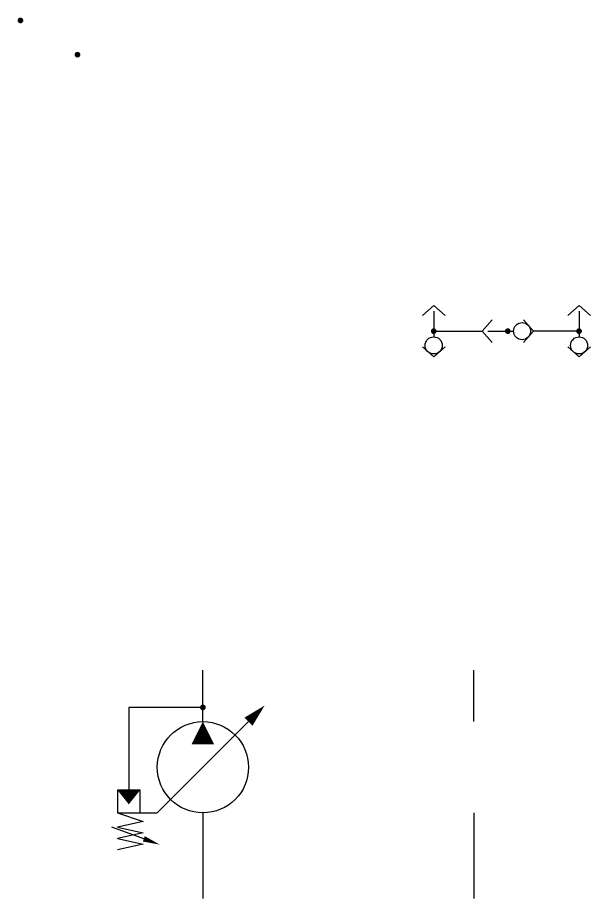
# Model space of a CAD drawing. Header units: inches. Extents: x 18 to 95.7, y 12.6 to 48.1.
# Drawn here: x 78.97 to 85.25, y 24.62 to 34.28 of the extents above; entities that cross this region are included whole.
import ezdxf
from ezdxf.lldxf.tags import DXFTag

# ---------------------------------------------------------------- set-up
doc = ezdxf.new("R2010")
doc.units = ezdxf.units.IN
doc.header["$LTSCALE"] = 0.25
doc.header["$MEASUREMENT"] = 0
tags = doc.linetypes.add('HIDDEN', pattern=[0.375, 0.25, -0.125]).pattern_tags.tags
tags[6:7] = [DXFTag(74, 4), DXFTag(75, 0), DXFTag(340, '0'), DXFTag(46, 1.0), DXFTag(50, 0.0), DXFTag(44, 0.0), DXFTag(45, 0.0)]
tags[4:5] = [DXFTag(74, 4), DXFTag(75, 0), DXFTag(340, '0'), DXFTag(46, 1.0), DXFTag(50, 0.0), DXFTag(44, 0.0), DXFTag(45, 0.0)]

msp = doc.modelspace()

# ---------------------------------------------------------------- linework, layer by layer
at = {"color": 1, "linetype": 'HIDDEN'}
for p, q in [((83.5303, 31.0625), (83.5303, 30.7812)), ((85.124, 31.0625), (85.124, 30.7812)), ((83.5303, 30.8438), (84.0615, 30.8438)), ((84.124, 30.8438), (84.4053, 30.8438)), ((85.124, 30.8438), (84.624, 30.8438))]:
    msp.add_line(p, q, dxfattribs=at)
at = {"const_width": 0.0312}
for points in [[(78.9844, 34.25, 1), (79.0156, 34.25, 1)], [(79.6094, 33.875, 1), (79.6406, 33.875, 1)], [(83.5146, 30.8438, 1), (83.5459, 30.8438, 1)], [(84.3428, 30.8281, 1), (84.3428, 30.8594, 1)], [(85.1084, 30.8438, 1), (85.1396, 30.8438, 1)], [(80.9844, 26.7188, 1), (81.0156, 26.7188, 1)]]:
    msp.add_lwpolyline(points, format="xyb", close=True, dxfattribs=at)
for points in [[(83.5303, 31.125), (83.4062, 31.0156)], [(83.5303, 31.125), (83.6543, 31.0156)], [(85.124, 31.125), (85, 31.0156)], [(85.124, 31.125), (85.248, 31.0156)], [(84.0615, 30.8438), (84.1709, 30.9678)], [(84.624, 30.8438), (84.5146, 30.9678)], [(84.0615, 30.8438), (84.1709, 30.7197)], [(84.624, 30.8438), (84.5146, 30.7197)], [(83.5303, 30.5625), (83.4062, 30.6719)], [(83.5303, 30.5625), (83.6543, 30.6719)], [(85.124, 30.5625), (85, 30.6719)], [(85.124, 30.5625), (85.248, 30.6719)], [(81, 26.5625), (81, 27.128)], [(83.9688, 26.5625), (83.9688, 27.128)], [(80.0625, 25.5625), (80.5, 25.5625), (81, 26.0625), (81.5, 26.5625)], [(80.3125, 25.5625), (80.3125, 25.8125), (80.0625, 25.8125), (80.0625, 25.5625)], [(80.0625, 25.5625), (80.3438, 25.4688), (80.0625, 25.4062), (80.3438, 25.3438), (80.0625, 25.2812), (80.3438, 25.2188), (80.0625, 25.1562)], [(81, 25.5625), (81, 24.625)], [(83.9688, 25.5625), (83.9688, 24.625)], [(80.3524, 25.278), (80, 25.4062)]]:
    msp.add_lwpolyline(points)
for points in [[(81.5, 26.5625, 0.125, 0, 0), (81.6768, 26.7393, 0, 0, 0)], [(81, 26.3125, 0.25, 0, 0), (81, 26.5625, 0, 0, 0)], [(80.1875, 25.8125, 0.25, 0, 0), (80.1875, 25.6562, 0, 0, 0)], [(80.5286, 25.2139, 0, 0.0625, 0), (80.3524, 25.278, 0.0625, 0.0625, 0)]]:
    msp.add_lwpolyline(points, format="xyseb")
at = {"color": 1, "linetype": 'HIDDEN'}
msp.add_lwpolyline([(81, 26.7188), (80.1875, 26.7188), (80.1875, 25.8125)], dxfattribs=at)
for centre, radius in [((84.499, 30.8438), 0.0938), ((83.5303, 30.6875), 0.0938), ((85.124, 30.6875), 0.0938), ((81, 26.0625), 0.5)]:
    msp.add_circle(centre, radius)

doc.saveas('drawing.dxf')
